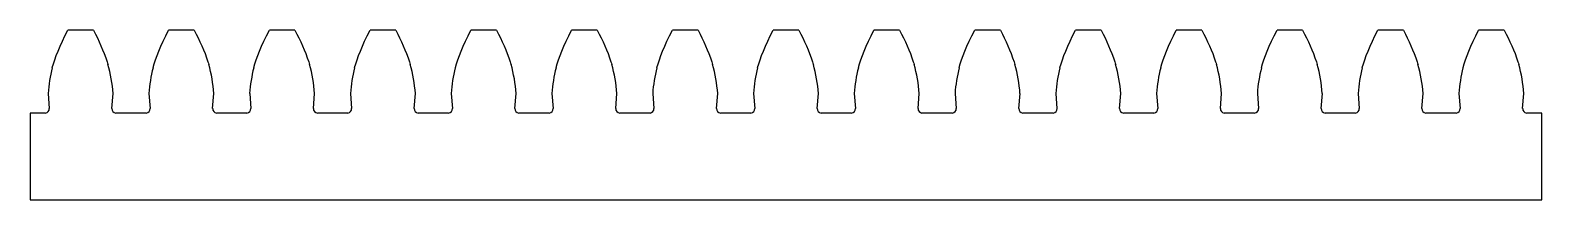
# Model space of a CAD drawing. Header units: millimetres. Extents: x -28.2 to 6.7, y -16.4 to -12.5.
import ezdxf

# ---------------------------------------------------------------- set-up
doc = ezdxf.new("R2010")
doc.units = ezdxf.units.MM
doc.layers.get('0').update_dxf_attribs({"linetype": 'CONTINUOUS'})

msp = doc.modelspace()

# ---------------------------------------------------------------- linework, layer by layer
for p, q in [((-26.755, -12.507), (-27.348, -12.507)), ((-24.424, -12.507), (-25.017, -12.507)), ((-22.093, -12.507), (-22.686, -12.507)), ((-19.762, -12.507), (-20.355, -12.507)), ((-17.431, -12.507), (-18.024, -12.507)), ((-15.1, -12.507), (-15.693, -12.507)), ((-12.769, -12.507), (-13.362, -12.507)), ((-10.438, -12.507), (-11.031, -12.507)), ((-8.107, -12.507), (-8.7, -12.507)), ((-5.776, -12.507), (-6.369, -12.507)), ((-3.445, -12.507), (-4.038, -12.507)), ((-1.114, -12.507), (-1.707, -12.507)), ((1.217, -12.507), (0.624, -12.507)), ((3.548, -12.507), (2.955, -12.507)), ((5.879, -12.507), (5.286, -12.507)), ((-27.803, -13.963), (-27.776, -14.309)), ((-26.328, -14.309), (-26.3, -13.963)), ((-25.472, -13.963), (-25.445, -14.309)), ((-23.997, -14.309), (-23.969, -13.963)), ((-23.141, -13.963), (-23.114, -14.309)), ((-21.666, -14.309), (-21.638, -13.963)), ((-20.81, -13.963), (-20.783, -14.309)), ((-19.335, -14.309), (-19.307, -13.963)), ((-18.479, -13.963), (-18.452, -14.309)), ((-17.004, -14.309), (-16.976, -13.963)), ((-16.148, -13.963), (-16.121, -14.309)), ((-14.673, -14.309), (-14.645, -13.963)), ((-13.817, -13.963), (-13.79, -14.309)), ((-12.342, -14.309), (-12.314, -13.963)), ((-11.486, -13.963), (-11.459, -14.309)), ((-10.011, -14.309), (-9.983, -13.963)), ((-9.155, -13.963), (-9.128, -14.309)), ((-7.68, -14.309), (-7.652, -13.963)), ((-6.824, -13.963), (-6.797, -14.309)), ((-5.349, -14.309), (-5.321, -13.963)), ((-4.493, -13.963), (-4.466, -14.309)), ((-3.018, -14.309), (-2.99, -13.963)), ((-2.162, -13.963), (-2.135, -14.309)), ((-0.687, -14.309), (-0.659, -13.963)), ((0.169, -13.963), (0.196, -14.309)), ((1.644, -14.309), (1.672, -13.963)), ((2.5, -13.963), (2.527, -14.309)), ((3.975, -14.309), (4.003, -13.963)), ((4.831, -13.963), (4.858, -14.309)), ((6.306, -14.309), (6.334, -13.963)), ((-27.866, -14.417), (-28.217, -14.417)), ((-28.217, -14.417), (-28.217, -16.417)), ((-25.535, -14.417), (-26.237, -14.417)), ((-23.204, -14.417), (-23.906, -14.417)), ((-20.873, -14.417), (-21.575, -14.417)), ((-18.542, -14.417), (-19.244, -14.417)), ((-16.211, -14.417), (-16.913, -14.417)), ((-13.88, -14.417), (-14.582, -14.417)), ((-11.549, -14.417), (-12.251, -14.417)), ((-9.218, -14.417), (-9.92, -14.417)), ((-6.887, -14.417), (-7.589, -14.417)), ((-4.556, -14.417), (-5.258, -14.417)), ((-2.225, -14.417), (-2.927, -14.417)), ((0.106, -14.417), (-0.596, -14.417)), ((2.437, -14.417), (1.735, -14.417)), ((4.768, -14.417), (4.066, -14.417)), ((6.748, -14.417), (6.397, -14.417)), ((6.748, -16.417), (6.748, -14.417)), ((-28.217, -16.417), (6.748, -16.417))]:
    msp.add_line(p, q)
for centre, radius, start, end in [((-24.535, -14.184), 3.276, 165.6028, 176.1477), ((-29.645, -14.207), 3.353, 4.1688, 15.7991), ((-22.204, -14.184), 3.276, 165.6028, 176.1477), ((-27.314, -14.207), 3.353, 4.1688, 15.7991), ((-19.873, -14.184), 3.276, 165.6028, 176.1477), ((-24.983, -14.207), 3.353, 4.1688, 15.7991), ((-17.542, -14.184), 3.276, 165.6028, 176.1477), ((-22.652, -14.207), 3.353, 4.1688, 15.7991), ((-15.211, -14.184), 3.276, 165.6028, 176.1477), ((-20.321, -14.207), 3.353, 4.1688, 15.7991), ((-12.88, -14.184), 3.276, 165.6028, 176.1477), ((-17.99, -14.207), 3.353, 4.1688, 15.7991), ((-10.549, -14.184), 3.276, 165.6028, 176.1477), ((-15.659, -14.207), 3.353, 4.1688, 15.7991), ((-8.218, -14.184), 3.276, 165.6028, 176.1477), ((-13.328, -14.207), 3.353, 4.1688, 15.7991), ((-5.887, -14.184), 3.276, 165.6028, 176.1477), ((-10.997, -14.207), 3.353, 4.1688, 15.7991), ((-3.556, -14.184), 3.276, 165.6028, 176.1477), ((-8.666, -14.207), 3.353, 4.1688, 15.7991), ((-1.225, -14.184), 3.276, 165.6028, 176.1477), ((-6.335, -14.207), 3.353, 4.1688, 15.7991), ((1.106, -14.184), 3.276, 165.6028, 176.1477), ((-4.004, -14.207), 3.353, 4.1688, 15.7991), ((3.437, -14.184), 3.276, 165.6028, 176.1477), ((-1.673, -14.207), 3.353, 4.1688, 15.7991), ((5.768, -14.184), 3.276, 165.6028, 176.1477), ((0.658, -14.207), 3.353, 4.1688, 15.7991), ((8.099, -14.184), 3.276, 165.6028, 176.1477), ((2.989, -14.207), 3.353, 4.1688, 15.7991), ((-27.875, -14.317), 0.1, -84.7565, 4.5034), ((-26.228, -14.317), 0.1, 175.4966, 264.7565), ((-25.544, -14.317), 0.1, -84.7565, 4.5034), ((-23.897, -14.317), 0.1, 175.4966, 264.7565), ((-23.213, -14.317), 0.1, -84.7565, 4.5034), ((-21.566, -14.317), 0.1, 175.4966, 264.7565), ((-20.882, -14.317), 0.1, -84.7565, 4.5034), ((-19.235, -14.317), 0.1, 175.4966, 264.7565), ((-18.551, -14.317), 0.1, -84.7565, 4.5034), ((-16.904, -14.317), 0.1, 175.4966, 264.7565), ((-16.22, -14.317), 0.1, -84.7565, 4.5034), ((-14.573, -14.317), 0.1, 175.4966, 264.7565), ((-13.889, -14.317), 0.1, -84.7565, 4.5034), ((-12.242, -14.317), 0.1, 175.4966, 264.7565), ((-11.558, -14.317), 0.1, -84.7565, 4.5034), ((-9.911, -14.317), 0.1, 175.4966, 264.7565), ((-9.227, -14.317), 0.1, -84.7565, 4.5034), ((-7.58, -14.317), 0.1, 175.4966, 264.7565), ((-6.896, -14.317), 0.1, -84.7565, 4.5034), ((-5.249, -14.317), 0.1, 175.4966, 264.7565), ((-4.565, -14.317), 0.1, -84.7565, 4.5034), ((-2.918, -14.317), 0.1, 175.4966, 264.7565), ((-2.234, -14.317), 0.1, -84.7565, 4.5034), ((-0.587, -14.317), 0.1, 175.4966, 264.7565), ((0.097, -14.317), 0.1, -84.7565, 4.5034), ((1.744, -14.317), 0.1, 175.4966, 264.7565), ((2.428, -14.317), 0.1, -84.7565, 4.5034), ((4.075, -14.317), 0.1, 175.4966, 264.7565), ((4.759, -14.317), 0.1, -84.7565, 4.5034), ((6.406, -14.317), 0.1, 175.4966, 264.7565)]:
    msp.add_arc(centre, radius, start, end)
for points in [[(-27.707, -13.369), (-27.644, -13.148), (-27.535, -12.854), (-27.348, -12.507)], [(-25.376, -13.369), (-25.313, -13.148), (-25.204, -12.854), (-25.017, -12.507)], [(-23.045, -13.369), (-22.982, -13.148), (-22.873, -12.854), (-22.686, -12.507)], [(-20.714, -13.369), (-20.651, -13.148), (-20.542, -12.854), (-20.355, -12.507)], [(-18.383, -13.369), (-18.32, -13.148), (-18.211, -12.854), (-18.024, -12.507)], [(-16.052, -13.369), (-15.989, -13.148), (-15.88, -12.854), (-15.693, -12.507)], [(-13.721, -13.369), (-13.658, -13.148), (-13.549, -12.854), (-13.362, -12.507)], [(-11.39, -13.369), (-11.327, -13.148), (-11.218, -12.854), (-11.031, -12.507)], [(-9.059, -13.369), (-8.996, -13.148), (-8.887, -12.854), (-8.7, -12.507)], [(-6.728, -13.369), (-6.665, -13.148), (-6.556, -12.854), (-6.369, -12.507)], [(-4.397, -13.369), (-4.334, -13.148), (-4.225, -12.854), (-4.038, -12.507)], [(-2.066, -13.369), (-2.003, -13.148), (-1.894, -12.854), (-1.707, -12.507)], [(0.265, -13.369), (0.328, -13.148), (0.437, -12.854), (0.624, -12.507)], [(2.596, -13.369), (2.659, -13.148), (2.768, -12.854), (2.955, -12.507)], [(4.927, -13.369), (4.99, -13.148), (5.099, -12.854), (5.286, -12.507)]]:
    msp.add_open_spline(points, degree=3)
for points in [[(-26.755, -12.507), (-26.631, -12.737), (-26.521, -12.983), (-26.431, -13.253), (-26.425, -13.274), (-26.418, -13.294)], [(-24.424, -12.507), (-24.3, -12.737), (-24.19, -12.983), (-24.1, -13.253), (-24.094, -13.274), (-24.087, -13.294)], [(-22.093, -12.507), (-21.969, -12.737), (-21.859, -12.983), (-21.769, -13.253), (-21.763, -13.274), (-21.756, -13.294)], [(-19.762, -12.507), (-19.638, -12.737), (-19.528, -12.983), (-19.438, -13.253), (-19.432, -13.274), (-19.425, -13.294)], [(-17.431, -12.507), (-17.307, -12.737), (-17.197, -12.983), (-17.107, -13.253), (-17.101, -13.274), (-17.094, -13.294)], [(-15.1, -12.507), (-14.976, -12.737), (-14.866, -12.983), (-14.776, -13.253), (-14.77, -13.274), (-14.763, -13.294)], [(-12.769, -12.507), (-12.645, -12.737), (-12.535, -12.983), (-12.445, -13.253), (-12.439, -13.274), (-12.432, -13.294)], [(-10.438, -12.507), (-10.314, -12.737), (-10.204, -12.983), (-10.114, -13.253), (-10.108, -13.274), (-10.101, -13.294)], [(-8.107, -12.507), (-7.983, -12.737), (-7.873, -12.983), (-7.783, -13.253), (-7.777, -13.274), (-7.77, -13.294)], [(-5.776, -12.507), (-5.652, -12.737), (-5.542, -12.983), (-5.452, -13.253), (-5.446, -13.274), (-5.439, -13.294)], [(-3.445, -12.507), (-3.321, -12.737), (-3.211, -12.983), (-3.121, -13.253), (-3.115, -13.274), (-3.108, -13.294)], [(-1.114, -12.507), (-0.99, -12.737), (-0.88, -12.983), (-0.79, -13.253), (-0.784, -13.274), (-0.777, -13.294)], [(1.217, -12.507), (1.341, -12.737), (1.451, -12.983), (1.541, -13.253), (1.547, -13.274), (1.554, -13.294)], [(3.548, -12.507), (3.672, -12.737), (3.782, -12.983), (3.872, -13.253), (3.878, -13.274), (3.885, -13.294)], [(5.879, -12.507), (6.003, -12.737), (6.113, -12.983), (6.203, -13.253), (6.209, -13.274), (6.216, -13.294)]]:
    msp.add_open_spline(points, degree=3, knots=[0, 0, 0, 0, 0.07857639, 0.07857639, 0.08528198, 0.08528198, 0.08528198, 0.08528198])

doc.saveas('drawing.dxf')
